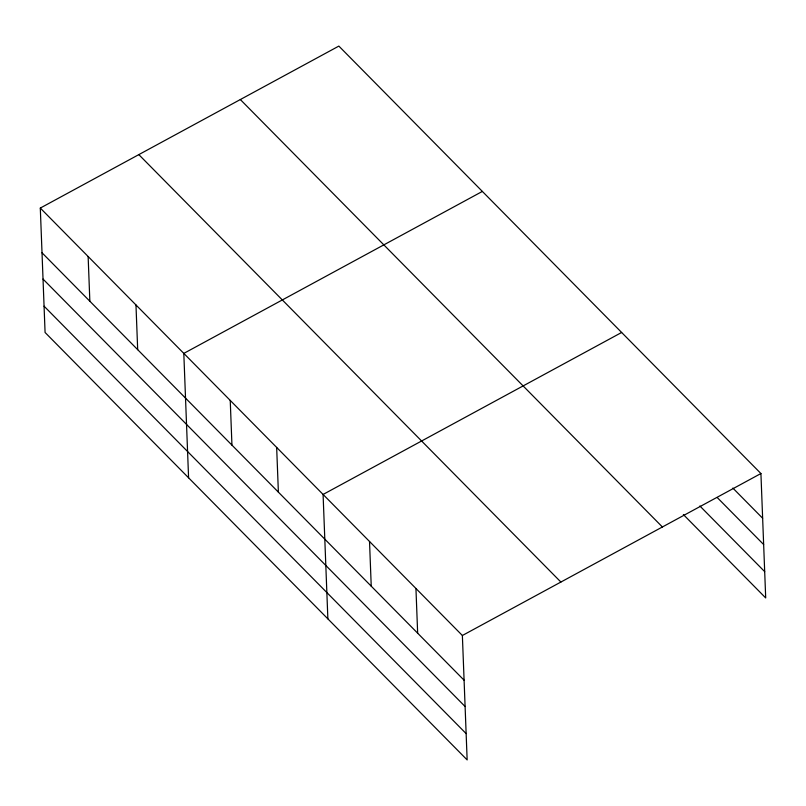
<?xml version="1.0" encoding="UTF-8"?>
<svg xmlns="http://www.w3.org/2000/svg" width="806" height="806" viewBox="0 0 806 806"><rect width="100%" height="100%" fill="white"/><g stroke="black" fill="none" stroke-linecap="round" stroke-linejoin="round"><path stroke-width="1.21" d="M40.3 208.069L462.372 635.501L467.148 759.907L45.076 332.475L40.3 208.069L338.852 46.093L760.924 473.525L765.7 597.931L683.357 514.54M482.351 191.425L183.808 353.401L188.584 477.797M621.638 332.475L323.085 494.451L327.871 618.857M462.372 635.501L760.924 473.525M732.856 488.073L762.637 518.238M717.219 497.524L763.645 544.534M699.87 505.987L764.692 571.635M240.329 99.541L662.401 526.983M138.823 154.621L560.895 582.053M42.013 252.782L464.095 680.214M43.03 279.078L465.102 706.519M44.068 306.179L466.14 733.611M415.946 588.491L417.659 633.204M369.521 541.471L371.234 586.184M276.66 447.431L278.382 492.144M230.234 400.421L231.947 445.134M135.972 304.96L137.685 349.673M88.136 256.51L89.849 301.222"/></g></svg>
